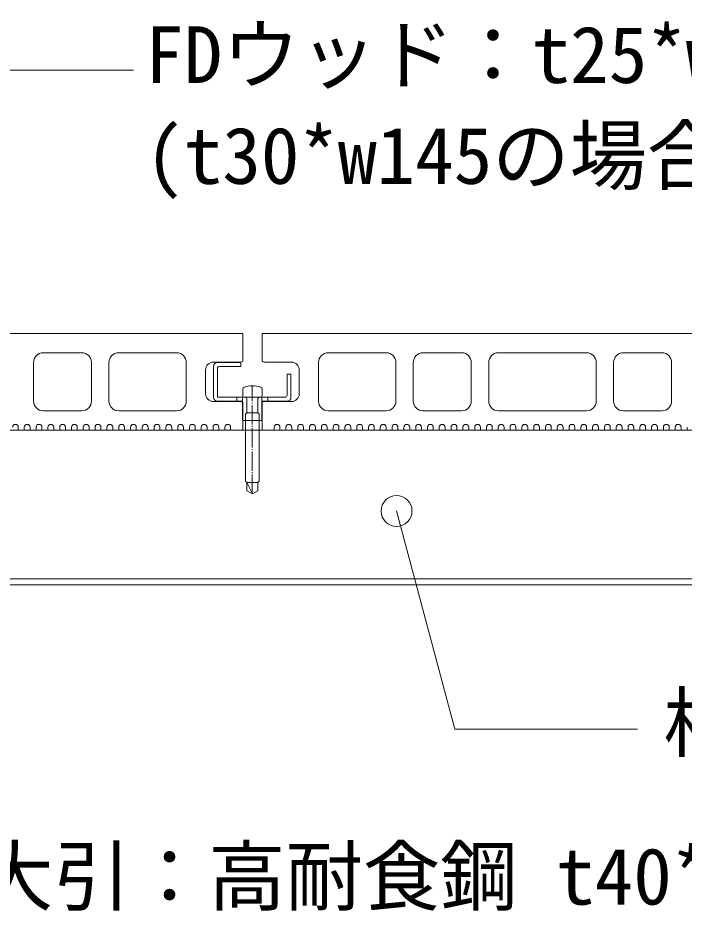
# Model space of a CAD drawing. Units: millimetres, scale not verified. Extents: x -900 to 900, y -400 to 400.
# Drawn here: x -540.8 to -368.6, y -101 to 131.4 of the extents above; entities that cross this region are included whole.
import ezdxf
from ezdxf.enums import TextEntityAlignment as Align

# ---------------------------------------------------------------- set-up
doc = ezdxf.new("R2010")
doc.units = ezdxf.units.MM
doc.header["$LTSCALE"] = 0.5
doc.linetypes.add('USER1', pattern=[12, 10, -0.8, 0.4, -0.8])
for name, color, linetype, lineweight in [('0-0_0', 6, 'Continuous', 18), ('1-0__1-0_', 3, 'Continuous', 18), ('1-1_deck', 1, 'Continuous', 18), ('1-5_MOJI', 7, 'Continuous', 18), ('1-8_26', 6, 'Continuous', 18), ('1-9_38', 6, 'USER1', 18)]:
    doc.layers.add(name, color=color, linetype=linetype, lineweight=lineweight)
doc.styles.add('ＭＳ ゴシック', font='')
doc.styles.get('ＭＳ ゴシック').set_extended_font_data('MS Gothic')

msp = doc.modelspace()

# ---------------------------------------------------------------- linework, layer by layer
at = {"layer": '0-0_0'}
for p, q in [((-482.6876, 35.5182), (-482.6876, 33.8613)), ((-477.6876, 35.5182), (-477.6876, 33.8613)), ((-481.5876, 32.8613), (-481.5876, 29.3613)), ((-478.7876, 32.8663), (-478.7876, 29.3613)), ((-481.5876, 29.3613), (-481.9376, 29.0113)), ((-481.9376, 29.0113), (-481.9376, 11.7113)), ((-481.5876, 29.3613), (-478.7876, 29.3613)), ((-478.7876, 29.3613), (-478.4376, 29.0113)), ((-478.4376, 29.0113), (-478.4376, 11.7113)), ((-481.5876, 11.3613), (-481.9376, 11.7113)), ((-478.4376, 11.7113), (-478.7876, 11.3613)), ((-481.5876, 11.3613), (-481.5876, 9.1696)), ((-480.1876, 8.3613), (-481.5876, 11.3613)), ((-481.5876, 11.3613), (-478.7876, 11.3613)), ((-478.7876, 11.3613), (-478.7876, 9.1696))]:
    msp.add_line(p, q, dxfattribs=at)
msp.add_lwpolyline([(-478.7876, 9.1696), (-480.1876, 8.3613), (-481.5876, 9.1696)], dxfattribs=at)
for centre, radius, start, end in [((-482.1876, 35.5182), 0.5, 109.47122, 180), ((-480.1876, 29.8613), 6.5, 70.52878, 109.47122), ((-478.1876, 35.5182), 0.5, 0, 70.52878), ((-482.1876, 33.8613), 0.5, 180, 270), ((-482.1876, 33.8613), 0.5, 180, 270), ((-482.0876, 32.8613), 0.5, 0, 90), ((-478.2876, 32.8663), 0.5, 84.26083, 180), ((-478.1876, 33.8613), 0.5, 264.26083, 0)]:
    msp.add_arc(centre, radius, start, end, dxfattribs=at)
at = {"layer": '1-0__1-0_'}
for p, q in [((-775.7359, 24.8613), (267.3124, 24.8613)), ((-777.5609, -13.5387), (267.3124, -13.5387)), ((-777.5609, -15.1386), (267.3124, -15.1386))]:
    msp.add_line(p, q, dxfattribs=at)
at = {"layer": '1-1_deck'}
for p, q in [((-482.6876, 42.6613), (-482.6876, 49.8613)), ((-524.2876, 44.8613), (-534.2876, 44.8613)), ((-499.7876, 44.8613), (-514.7876, 44.8613)), ((-445.5876, 44.8613), (-460.5876, 44.8613)), ((-426.0876, 44.8613), (-436.0876, 44.8613)), ((-393.7876, 44.8613), (-416.5876, 44.8613)), ((-374.2876, 44.8613), (-384.2876, 44.8613)), ((-536.7876, 42.3613), (-536.7876, 32.3613)), ((-521.7876, 32.3613), (-521.7876, 42.3613)), ((-517.2876, 42.3613), (-517.2876, 32.3613)), ((-497.2876, 32.3613), (-497.2876, 42.3613)), ((-490.2876, 42.4613), (-483.2876, 42.4613)), ((-477.0876, 42.4613), (-470.0876, 42.4613)), ((-463.0876, 42.3613), (-463.0876, 32.3613)), ((-443.0876, 32.3613), (-443.0876, 42.3613)), ((-438.5876, 42.3613), (-438.5876, 32.3613)), ((-423.5876, 32.3613), (-423.5876, 42.3613)), ((-419.0876, 42.3613), (-419.0876, 32.3613)), ((-391.2876, 32.3613), (-391.2876, 42.3613)), ((-386.7876, 42.3613), (-386.7876, 32.3613)), ((-371.7876, 32.3613), (-371.7876, 42.3613)), ((-492.2876, 34.2613), (-492.2876, 40.4613)), ((-468.0876, 40.4613), (-468.0876, 34.2613)), ((-483.2876, 32.2613), (-490.2876, 32.2613)), ((-470.0876, 32.2613), (-477.0876, 32.2613)), ((-534.2876, 29.8613), (-524.2876, 29.8613)), ((-514.7876, 29.8613), (-499.7876, 29.8613)), ((-460.5876, 29.8613), (-445.5876, 29.8613)), ((-436.0876, 29.8613), (-426.0876, 29.8613)), ((-416.5876, 29.8613), (-393.7876, 29.8613)), ((-384.2876, 29.8613), (-374.2876, 29.8613))]:
    msp.add_line(p, q, dxfattribs=at)
for points in [[(-482.6876, 49.8613), (-627.6876, 49.8613), (-627.6876, 42.6613)], [(-332.6876, 49.8613), (-477.6876, 49.8613), (-477.6876, 42.6613)], [(-485.8126, 25.6113), (-485.8126, 24.8613), (-482.6876, 24.8613), (-482.6876, 32.0613)], [(-477.6876, 32.0613), (-477.6876, 24.8613), (-474.5626, 24.8613), (-474.5626, 25.6113)], [(-540.7126, 25.6113), (-540.7126, 24.8613), (-539.1626, 24.8613), (-539.1626, 25.6113)], [(-537.6626, 25.6113), (-537.6626, 24.8613), (-536.1126, 24.8613), (-536.1126, 25.6113)], [(-534.6126, 25.6113), (-534.6126, 24.8613), (-533.0626, 24.8613), (-533.0626, 25.6113)], [(-531.5626, 25.6113), (-531.5626, 24.8613), (-530.0126, 24.8613), (-530.0126, 25.6113)], [(-528.5126, 25.6113), (-528.5126, 24.8613), (-526.9626, 24.8613), (-526.9626, 25.6113)], [(-525.4626, 25.6113), (-525.4626, 24.8613), (-523.9126, 24.8613), (-523.9126, 25.6113)], [(-522.4126, 25.6113), (-522.4126, 24.8613), (-520.8626, 24.8613), (-520.8626, 25.6113)], [(-519.3626, 25.6113), (-519.3626, 24.8613), (-517.8126, 24.8613), (-517.8126, 25.6113)], [(-516.3126, 25.6113), (-516.3126, 24.8613), (-514.7626, 24.8613), (-514.7626, 25.6113)], [(-513.2626, 25.6113), (-513.2626, 24.8613), (-511.7126, 24.8613), (-511.7126, 25.6113)], [(-510.2126, 25.6113), (-510.2126, 24.8613), (-508.6626, 24.8613), (-508.6626, 25.6113)], [(-507.1626, 25.6113), (-507.1626, 24.8613), (-505.6126, 24.8613), (-505.6126, 25.6113)], [(-504.1126, 25.6113), (-504.1126, 24.8613), (-502.5626, 24.8613), (-502.5626, 25.6113)], [(-501.0626, 25.6113), (-501.0626, 24.8613), (-499.5126, 24.8613), (-499.5126, 25.6113)], [(-498.0126, 25.6113), (-498.0126, 24.8613), (-496.4626, 24.8613), (-496.4626, 25.6113)], [(-494.9626, 25.6113), (-494.9626, 24.8613), (-493.4126, 24.8613), (-493.4126, 25.6113)], [(-491.9126, 25.6113), (-491.9126, 24.8613), (-490.3626, 24.8613), (-490.3626, 25.6113)], [(-488.8626, 25.6113), (-488.8626, 24.8613), (-487.3126, 24.8613), (-487.3126, 25.6113)], [(-473.0626, 25.6113), (-473.0626, 24.8613), (-471.5126, 24.8613), (-471.5126, 25.6113)], [(-470.0126, 25.6113), (-470.0126, 24.8613), (-468.4626, 24.8613), (-468.4626, 25.6113)], [(-466.9626, 25.6113), (-466.9626, 24.8613), (-465.4126, 24.8613), (-465.4126, 25.6113)], [(-463.9126, 25.6113), (-463.9126, 24.8613), (-462.3626, 24.8613), (-462.3626, 25.6113)], [(-460.8626, 25.6113), (-460.8626, 24.8613), (-459.3126, 24.8613), (-459.3126, 25.6113)], [(-457.8126, 25.6113), (-457.8126, 24.8613), (-456.2626, 24.8613), (-456.2626, 25.6113)], [(-454.7626, 25.6113), (-454.7626, 24.8613), (-453.2126, 24.8613), (-453.2126, 25.6113)], [(-451.7126, 25.6113), (-451.7126, 24.8613), (-450.1626, 24.8613), (-450.1626, 25.6113)], [(-448.6626, 25.6113), (-448.6626, 24.8613), (-447.1126, 24.8613), (-447.1126, 25.6113)], [(-445.6126, 25.6113), (-445.6126, 24.8613), (-444.0626, 24.8613), (-444.0626, 25.6113)], [(-442.5626, 25.6113), (-442.5626, 24.8613), (-441.0126, 24.8613), (-441.0126, 25.6113)], [(-439.5126, 25.6113), (-439.5126, 24.8613), (-437.9626, 24.8613), (-437.9626, 25.6113)], [(-436.4626, 25.6113), (-436.4626, 24.8613), (-434.9126, 24.8613), (-434.9126, 25.6113)], [(-433.4126, 25.6113), (-433.4126, 24.8613), (-431.8626, 24.8613), (-431.8626, 25.6113)], [(-430.3626, 25.6113), (-430.3626, 24.8613), (-428.8126, 24.8613), (-428.8126, 25.6113)], [(-427.3126, 25.6113), (-427.3126, 24.8613), (-425.7626, 24.8613), (-425.7626, 25.6113)], [(-424.2626, 25.6113), (-424.2626, 24.8613), (-422.7126, 24.8613), (-422.7126, 25.6113)], [(-421.2126, 25.6113), (-421.2126, 24.8613), (-419.6626, 24.8613), (-419.6626, 25.6113)], [(-418.1626, 25.6113), (-418.1626, 24.8613), (-416.6126, 24.8613), (-416.6126, 25.6113)], [(-415.1126, 25.6113), (-415.1126, 24.8613), (-413.5626, 24.8613), (-413.5626, 25.6113)], [(-412.0626, 25.6113), (-412.0626, 24.8613), (-410.5126, 24.8613), (-410.5126, 25.6113)], [(-409.0126, 25.6113), (-409.0126, 24.8613), (-407.4626, 24.8613), (-407.4626, 25.6113)], [(-405.9626, 25.6113), (-405.9626, 24.8613), (-404.4126, 24.8613), (-404.4126, 25.6113)], [(-402.9126, 25.6113), (-402.9126, 24.8613), (-401.3626, 24.8613), (-401.3626, 25.6113)], [(-399.8626, 25.6113), (-399.8626, 24.8613), (-398.3126, 24.8613), (-398.3126, 25.6113)], [(-396.8126, 25.6113), (-396.8126, 24.8613), (-395.2626, 24.8613), (-395.2626, 25.6113)], [(-393.7626, 25.6113), (-393.7626, 24.8613), (-392.2126, 24.8613), (-392.2126, 25.6113)], [(-390.7126, 25.6113), (-390.7126, 24.8613), (-389.1626, 24.8613), (-389.1626, 25.6113)], [(-387.6626, 25.6113), (-387.6626, 24.8613), (-386.1126, 24.8613), (-386.1126, 25.6113)], [(-384.6126, 25.6113), (-384.6126, 24.8613), (-383.0626, 24.8613), (-383.0626, 25.6113)], [(-381.5626, 25.6113), (-381.5626, 24.8613), (-380.0126, 24.8613), (-380.0126, 25.6113)], [(-378.5126, 25.6113), (-378.5126, 24.8613), (-376.9626, 24.8613), (-376.9626, 25.6113)], [(-375.4626, 25.6113), (-375.4626, 24.8613), (-373.9126, 24.8613), (-373.9126, 25.6113)], [(-372.4126, 25.6113), (-372.4126, 24.8613), (-370.8626, 24.8613), (-370.8626, 25.6113)], [(-369.3626, 25.6113), (-369.3626, 24.8613), (-367.8126, 24.8613), (-367.8126, 25.6113)]]:
    msp.add_lwpolyline(points, dxfattribs=at)
for centre, radius, start, end in [((-534.2876, 42.3613), 2.5, 90, 180), ((-524.2876, 42.3613), 2.5, 0, 90), ((-514.7876, 42.3613), 2.5, 90, 180), ((-499.7876, 42.3613), 2.5, 0, 90), ((-460.5876, 42.3613), 2.5, 90, 180), ((-445.5876, 42.3613), 2.5, 0, 90), ((-436.0876, 42.3613), 2.5, 90, 180), ((-426.0876, 42.3613), 2.5, 0, 90), ((-416.5876, 42.3613), 2.5, 90, 180), ((-393.7876, 42.3613), 2.5, 0, 90), ((-384.2876, 42.3613), 2.5, 90, 180), ((-374.2876, 42.3613), 2.5, 0, 90), ((-490.2876, 40.4613), 2, 90, 180), ((-483.2876, 43.4613), 1, 270, 306.8699), ((-477.0876, 43.4613), 1, 233.1301, 270), ((-470.0876, 40.4613), 2, 0, 90), ((-490.2876, 34.2613), 2, 180, 270), ((-470.0876, 34.2613), 2, 270, 0), ((-534.2876, 32.3613), 2.5, 180, 270), ((-524.2876, 32.3613), 2.5, 270, 0), ((-514.7876, 32.3613), 2.5, 180, 270), ((-499.7876, 32.3613), 2.5, 270, 0), ((-483.2876, 31.2613), 1, 53.1301, 90), ((-477.0876, 31.2613), 1, 90, 126.8699), ((-460.5876, 32.3613), 2.5, 180, 270), ((-445.5876, 32.3613), 2.5, 270, 0), ((-436.0876, 32.3613), 2.5, 180, 270), ((-426.0876, 32.3613), 2.5, 270, 0), ((-416.5876, 32.3613), 2.5, 180, 270), ((-393.7876, 32.3613), 2.5, 270, 0), ((-384.2876, 32.3613), 2.5, 180, 270), ((-374.2876, 32.3613), 2.5, 270, 0), ((-541.4626, 25.6113), 0.75, 0, 180), ((-538.4126, 25.6113), 0.75, 0, 180), ((-535.3626, 25.6113), 0.75, 0, 180), ((-532.3126, 25.6113), 0.75, 0, 180), ((-529.2626, 25.6113), 0.75, 0, 180), ((-526.2126, 25.6113), 0.75, 0, 180), ((-523.1626, 25.6113), 0.75, 0, 180), ((-520.1126, 25.6113), 0.75, 0, 180), ((-517.0626, 25.6113), 0.75, 0, 180), ((-514.0126, 25.6113), 0.75, 0, 180), ((-510.9626, 25.6113), 0.75, 0, 180), ((-507.9126, 25.6113), 0.75, 0, 180), ((-504.8626, 25.6113), 0.75, 0, 180), ((-501.8126, 25.6113), 0.75, 0, 180), ((-498.7626, 25.6113), 0.75, 0, 180), ((-495.7126, 25.6113), 0.75, 0, 180), ((-492.6626, 25.6113), 0.75, 0, 180), ((-489.6126, 25.6113), 0.75, 0, 180), ((-486.5626, 25.6113), 0.75, 0, 180), ((-473.8126, 25.6113), 0.75, 0, 180), ((-470.7626, 25.6113), 0.75, 0, 180), ((-467.7126, 25.6113), 0.75, 0, 180), ((-464.6626, 25.6113), 0.75, 0, 180), ((-461.6126, 25.6113), 0.75, 0, 180), ((-458.5626, 25.6113), 0.75, 0, 180), ((-455.5126, 25.6113), 0.75, 0, 180), ((-452.4626, 25.6113), 0.75, 0, 180), ((-449.4126, 25.6113), 0.75, 0, 180), ((-446.3626, 25.6113), 0.75, 0, 180), ((-443.3126, 25.6113), 0.75, 0, 180), ((-440.2626, 25.6113), 0.75, 0, 180), ((-437.2126, 25.6113), 0.75, 0, 180), ((-434.1626, 25.6113), 0.75, 0, 180), ((-431.1126, 25.6113), 0.75, 0, 180), ((-428.0626, 25.6113), 0.75, 0, 180), ((-425.0126, 25.6113), 0.75, 0, 180), ((-421.9626, 25.6113), 0.75, 0, 180), ((-418.9126, 25.6113), 0.75, 0, 180), ((-415.8626, 25.6113), 0.75, 0, 180), ((-412.8126, 25.6113), 0.75, 0, 180), ((-409.7626, 25.6113), 0.75, 0, 180), ((-406.7126, 25.6113), 0.75, 0, 180), ((-403.6626, 25.6113), 0.75, 0, 180), ((-400.6126, 25.6113), 0.75, 0, 180), ((-397.5626, 25.6113), 0.75, 0, 180), ((-394.5126, 25.6113), 0.75, 0, 180), ((-391.4626, 25.6113), 0.75, 0, 180), ((-388.4126, 25.6113), 0.75, 0, 180), ((-385.3626, 25.6113), 0.75, 0, 180), ((-382.3126, 25.6113), 0.75, 0, 180), ((-379.2626, 25.6113), 0.75, 0, 180), ((-376.2126, 25.6113), 0.75, 0, 180), ((-373.1626, 25.6113), 0.75, 0, 180), ((-370.1126, 25.6113), 0.75, 0, 180)]:
    msp.add_arc(centre, radius, start, end, dxfattribs=at)
at = {"layer": '1-5_MOJI'}
for p, q in [((-442.9238, 3.9648), (-427.8049, -52.4597)), ((-427.8049, -52.4597), (-380.6491, -52.4597))]:
    msp.add_line(p, q, dxfattribs=at)
msp.add_lwpolyline([(-584.6077, 49.8613), (-566.3704, 117.9238), (-510.9212, 117.9238)], dxfattribs=at)
msp.add_circle((-442.9238, 3.9648), 4, dxfattribs=at)
at = {"layer": '1-8_26'}
for p, q in [((-489.2126, 42.3613), (-483.2126, 42.3613)), ((-483.2126, 41.3613), (-483.2126, 42.3613)), ((-490.2126, 33.3613), (-490.2126, 41.3613)), ((-489.2126, 33.3613), (-489.2126, 40.8613)), ((-488.7126, 41.3613), (-483.2126, 41.3613)), ((-470.2126, 39.3613), (-471.2126, 39.3613)), ((-471.2126, 33.8613), (-471.2126, 39.3613)), ((-470.2126, 33.3613), (-470.2126, 39.3613)), ((-471.7126, 33.3613), (-489.2126, 33.3613)), ((-484.2126, 32.3613), (-484.2126, 33.3613)), ((-482.7126, 33.3613), (-482.7126, 27.3613)), ((-476.2126, 32.3613), (-476.2126, 33.3613)), ((-482.7126, 32.3613), (-489.2126, 32.3613)), ((-471.2126, 32.3613), (-477.7126, 32.3613))]:
    msp.add_line(p, q, dxfattribs=at)
msp.add_lwpolyline([(-477.7126, 33.3613), (-477.7126, 27.3613), (-482.7126, 27.3613)], dxfattribs=at)
for centre, radius, start, end in [((-489.2126, 41.3613), 1, 90, 180), ((-488.7126, 40.8613), 0.5, 90, 180), ((-489.2126, 33.3613), 1, 180, 270), ((-471.7126, 33.8613), 0.5, 270, 0), ((-471.2126, 33.3613), 1, 270, 0)]:
    msp.add_arc(centre, radius, start, end, dxfattribs=at)
at = {"layer": '1-9_38'}
msp.add_line((-480.2126, 8.3613), (-480.2126, 36.3613), dxfattribs=at)

# ---------------------------------------------------------------- texts
at = {"layer": '1-0__1-0_', "color": 7, "style": 'ＭＳ ゴシック'}
for s, p in [('FDウッド：t25*w145 目地w5', (-507.9211, 110.2258)), ('(t30*w145の場合もあり）', (-507.9212, 84.1365))]:
    msp.add_text(s, height=14.66, dxfattribs=at).set_placement(p, align=Align.BOTTOM_LEFT)
at = {"layer": '1-5_MOJI', "style": 'ＭＳ ゴシック'}
for s, p in [('根太：高耐食鋼 t40*w60 @400', (-373.8991, -62.4597)), ('大引：高耐食鋼 t40*w60 @800', (-551.6112, -102.1896))]:
    msp.add_text(s, height=14.66, dxfattribs=at).set_placement(p, align=Align.BOTTOM_LEFT)

doc.saveas('drawing.dxf')
